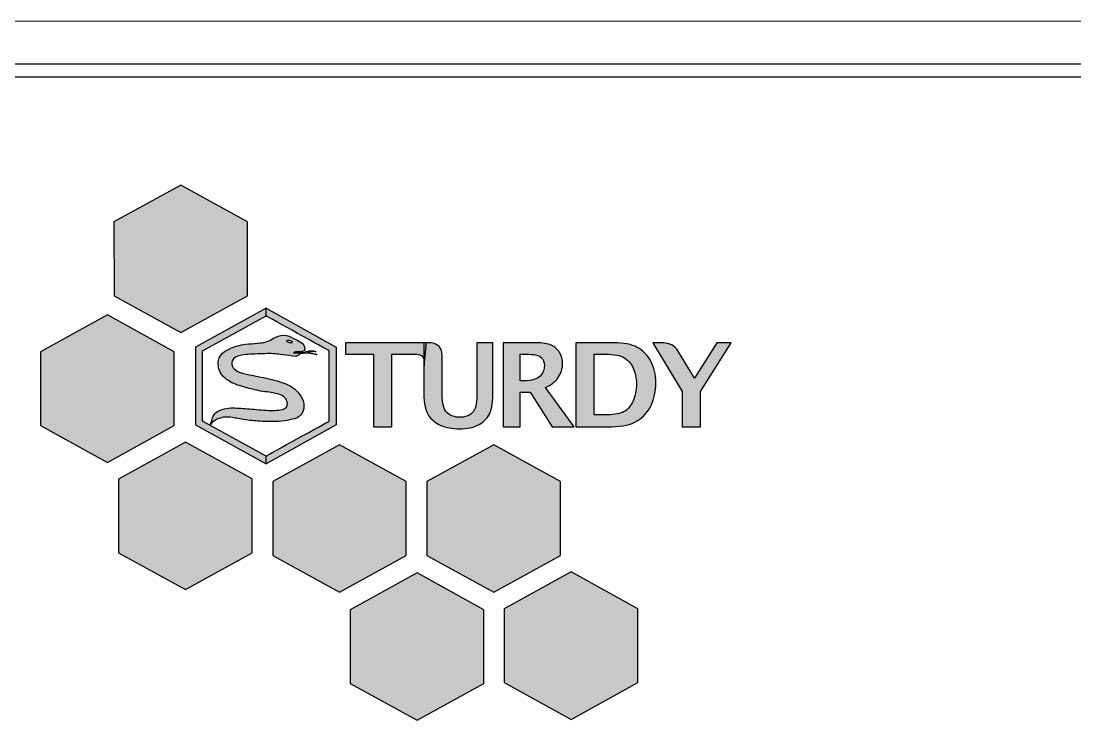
# Model space of a CAD drawing. Header units: millimetres. Extents: x -406921 to 13185, y -22195 to 9270.
# Drawn here: x 9302.8 to 9424.9, y 4297.6 to 4380 of the extents above; entities that cross this region are included whole.
import ezdxf

# ---------------------------------------------------------------- set-up
doc = ezdxf.new("R2010")
doc.units = ezdxf.units.MM
doc.header["$MEASUREMENT"] = 0
doc.layers.get('0').update_dxf_attribs({"lineweight": 25})

msp = doc.modelspace()

# ---------------------------------------------------------------- hatches: boundary and pattern name
h = msp.add_hatch(color=256)
edge = h.paths.add_edge_path()
edge.add_spline(control_points=[(9321.307, 4361.033), (9321.307, 4361.033), (9329.042, 4356.766), (9329.042, 4356.766), (9329.042, 4356.766), (9329.042, 4356.766), (9329.042, 4348.222), (9329.042, 4348.222), (9329.042, 4348.222), (9329.042, 4348.222), (9321.307, 4343.945), (9321.307, 4343.945), (9321.307, 4343.945), (9321.307, 4343.945), (9313.574, 4348.222), (9313.574, 4348.222), (9313.574, 4348.222), (9313.574, 4348.222), (9313.563, 4356.766), (9313.563, 4356.766), (9313.563, 4356.766), (9313.563, 4356.766), (9321.307, 4361.033), (9321.307, 4361.033)], knot_values=[0, 0, 0, 0, 0.1666667, 0.1666667, 0.1666667, 0.1666667, 0.3333333, 0.3333333, 0.3333333, 0.3333333, 0.5, 0.5, 0.5, 0.5, 0.6666667, 0.6666667, 0.6666667, 0.6666667, 0.8333333, 0.8333333, 0.8333333, 0.8333333, 1, 1, 1, 1], degree=3, periodic=1)
edge = h.paths.add_edge_path()
edge.add_spline(control_points=[(9312.802, 4345.994), (9312.802, 4345.994), (9320.542, 4341.727), (9320.542, 4341.727), (9320.542, 4341.727), (9320.542, 4341.727), (9320.542, 4333.184), (9320.542, 4333.184), (9320.542, 4333.184), (9320.542, 4333.184), (9312.802, 4328.907), (9312.802, 4328.907), (9312.802, 4328.907), (9312.802, 4328.907), (9305.063, 4333.184), (9305.063, 4333.184), (9305.063, 4333.184), (9305.063, 4333.184), (9305.063, 4341.727), (9305.063, 4341.727), (9305.063, 4341.727), (9305.063, 4341.727), (9312.802, 4345.994), (9312.802, 4345.994)], knot_values=[0, 0, 0, 0, 0.1666667, 0.1666667, 0.1666667, 0.1666667, 0.3333333, 0.3333333, 0.3333333, 0.3333333, 0.5, 0.5, 0.5, 0.5, 0.6666667, 0.6666667, 0.6666667, 0.6666667, 0.8333333, 0.8333333, 0.8333333, 0.8333333, 1, 1, 1, 1], degree=3, periodic=1)
edge = h.paths.add_edge_path()
edge.add_spline(control_points=[(9321.836, 4331.253), (9321.836, 4331.253), (9329.571, 4326.986), (9329.571, 4326.986), (9329.571, 4326.986), (9329.571, 4326.986), (9329.571, 4318.433), (9329.571, 4318.433), (9329.571, 4318.433), (9329.571, 4318.433), (9321.836, 4314.165), (9321.836, 4314.165), (9321.836, 4314.165), (9321.836, 4314.165), (9314.102, 4318.433), (9314.102, 4318.433), (9314.102, 4318.433), (9314.102, 4318.433), (9314.092, 4326.976), (9314.092, 4326.976), (9314.092, 4326.976), (9314.092, 4326.976), (9321.836, 4331.253), (9321.836, 4331.253)], knot_values=[0, 0, 0, 0, 0.1666667, 0.1666667, 0.1666667, 0.1666667, 0.3333333, 0.3333333, 0.3333333, 0.3333333, 0.5, 0.5, 0.5, 0.5, 0.6666667, 0.6666667, 0.6666667, 0.6666667, 0.8333333, 0.8333333, 0.8333333, 0.8333333, 1, 1, 1, 1], degree=3, periodic=1)
edge = h.paths.add_edge_path()
edge.add_spline(control_points=[(9357.569, 4330.956), (9357.569, 4330.956), (9365.304, 4326.689), (9365.304, 4326.689), (9365.304, 4326.689), (9365.304, 4326.689), (9365.304, 4318.136), (9365.304, 4318.136), (9365.304, 4318.136), (9365.304, 4318.136), (9357.569, 4313.868), (9357.569, 4313.868), (9357.569, 4313.868), (9357.569, 4313.868), (9349.824, 4318.136), (9349.824, 4318.136), (9349.824, 4318.136), (9349.824, 4318.136), (9349.824, 4326.679), (9349.824, 4326.679), (9349.824, 4326.679), (9349.824, 4326.679), (9357.569, 4330.956), (9357.569, 4330.956)], knot_values=[0, 0, 0, 0, 0.1666667, 0.1666667, 0.1666667, 0.1666667, 0.3333333, 0.3333333, 0.3333333, 0.3333333, 0.5, 0.5, 0.5, 0.5, 0.6666667, 0.6666667, 0.6666667, 0.6666667, 0.8333333, 0.8333333, 0.8333333, 0.8333333, 1, 1, 1, 1], degree=3, periodic=1)
edge = h.paths.add_edge_path()
edge.add_spline(control_points=[(9339.682, 4330.956), (9339.682, 4330.956), (9347.427, 4326.689), (9347.427, 4326.689), (9347.427, 4326.689), (9347.427, 4326.689), (9347.427, 4318.136), (9347.427, 4318.136), (9347.427, 4318.136), (9347.427, 4318.136), (9339.682, 4313.868), (9339.682, 4313.868), (9339.682, 4313.868), (9339.682, 4313.868), (9331.948, 4318.136), (9331.948, 4318.136), (9331.948, 4318.136), (9331.948, 4318.136), (9331.948, 4326.679), (9331.948, 4326.679), (9331.948, 4326.679), (9331.948, 4326.679), (9339.682, 4330.956), (9339.682, 4330.956)], knot_values=[0, 0, 0, 0, 0.1666667, 0.1666667, 0.1666667, 0.1666667, 0.3333333, 0.3333333, 0.3333333, 0.3333333, 0.5, 0.5, 0.5, 0.5, 0.6666667, 0.6666667, 0.6666667, 0.6666667, 0.8333333, 0.8333333, 0.8333333, 0.8333333, 1, 1, 1, 1], degree=3, periodic=1)
edge = h.paths.add_edge_path()
edge.add_spline(control_points=[(9348.672, 4316.12), (9348.672, 4316.12), (9356.407, 4311.838), (9356.407, 4311.838), (9356.407, 4311.838), (9356.407, 4311.838), (9356.407, 4303.304), (9356.407, 4303.304), (9356.407, 4303.304), (9356.407, 4303.304), (9348.672, 4299.033), (9348.672, 4299.033), (9348.672, 4299.033), (9348.672, 4299.033), (9340.928, 4303.304), (9340.928, 4303.304), (9340.928, 4303.304), (9340.928, 4303.304), (9340.928, 4311.838), (9340.928, 4311.838), (9340.928, 4311.838), (9340.928, 4311.838), (9348.672, 4316.12), (9348.672, 4316.12)], knot_values=[0, 0, 0, 0, 0.1666667, 0.1666667, 0.1666667, 0.1666667, 0.3333333, 0.3333333, 0.3333333, 0.3333333, 0.5, 0.5, 0.5, 0.5, 0.6666667, 0.6666667, 0.6666667, 0.6666667, 0.8333333, 0.8333333, 0.8333333, 0.8333333, 1, 1, 1, 1], degree=3, periodic=1)
edge = h.paths.add_edge_path()
edge.add_spline(control_points=[(9366.518, 4316.219), (9366.518, 4316.219), (9374.252, 4311.937), (9374.252, 4311.937), (9374.252, 4311.937), (9374.252, 4311.937), (9374.252, 4303.403), (9374.252, 4303.403), (9374.252, 4303.403), (9374.252, 4303.403), (9366.518, 4299.132), (9366.518, 4299.132), (9366.518, 4299.132), (9366.518, 4299.132), (9358.773, 4303.403), (9358.773, 4303.403), (9358.773, 4303.403), (9358.773, 4303.403), (9358.773, 4311.937), (9358.773, 4311.937), (9358.773, 4311.937), (9358.773, 4311.937), (9366.518, 4316.219), (9366.518, 4316.219)], knot_values=[0, 0, 0, 0, 0.1666667, 0.1666667, 0.1666667, 0.1666667, 0.3333333, 0.3333333, 0.3333333, 0.3333333, 0.5, 0.5, 0.5, 0.5, 0.6666667, 0.6666667, 0.6666667, 0.6666667, 0.8333333, 0.8333333, 0.8333333, 0.8333333, 1, 1, 1, 1], degree=3, periodic=1)
h = msp.add_hatch(color=256)
edge = h.paths.add_edge_path()
edge.add_spline(control_points=[(9331.175, 4328.758), (9331.175, 4328.758), (9339.304, 4333.259), (9339.304, 4333.259), (9339.304, 4333.259), (9339.304, 4333.259), (9339.304, 4342.261), (9339.304, 4342.261), (9339.304, 4342.261), (9339.304, 4342.261), (9331.175, 4346.771), (9331.175, 4346.771), (9331.175, 4346.771), (9331.175, 4346.771), (9331.175, 4345.885), (9331.175, 4345.885), (9331.175, 4345.885), (9331.542, 4345.681), (9338.143, 4342.027), (9338.499, 4341.823), (9338.499, 4341.823), (9338.499, 4341.413), (9338.509, 4334.106), (9338.509, 4333.697), (9338.509, 4333.697), (9338.143, 4333.493), (9331.542, 4329.85), (9331.175, 4329.645), (9331.175, 4329.645), (9331.175, 4329.645), (9331.175, 4328.758), (9331.175, 4328.758)], knot_values=[0, 0, 0, 0, 0.125, 0.125, 0.125, 0.125, 0.25, 0.25, 0.25, 0.25, 0.375, 0.375, 0.375, 0.375, 0.5, 0.5, 0.5, 0.5, 0.625, 0.625, 0.625, 0.625, 0.75, 0.75, 0.75, 0.75, 0.875, 0.875, 0.875, 0.875, 1, 1, 1, 1], degree=3, periodic=1)
edge = h.paths.add_edge_path()
edge.add_spline(control_points=[(9323.014, 4342.261), (9323.014, 4342.261), (9331.175, 4346.771), (9331.175, 4346.771), (9331.175, 4346.771), (9331.175, 4346.771), (9331.175, 4345.885), (9331.175, 4345.885), (9331.175, 4345.885), (9331.175, 4345.885), (9323.82, 4341.823), (9323.82, 4341.823), (9323.82, 4341.823), (9323.82, 4341.823), (9323.82, 4333.697), (9323.82, 4333.697), (9323.82, 4333.697), (9323.82, 4333.697), (9331.175, 4329.645), (9331.175, 4329.645), (9331.175, 4329.645), (9331.175, 4329.645), (9331.175, 4328.758), (9331.175, 4328.758), (9331.175, 4328.758), (9331.175, 4328.758), (9323.014, 4333.259), (9323.014, 4333.259), (9323.014, 4333.259), (9323.014, 4333.259), (9323.014, 4342.261), (9323.014, 4342.261)], knot_values=[0, 0, 0, 0, 0.125, 0.125, 0.125, 0.125, 0.25, 0.25, 0.25, 0.25, 0.375, 0.375, 0.375, 0.375, 0.5, 0.5, 0.5, 0.5, 0.625, 0.625, 0.625, 0.625, 0.75, 0.75, 0.75, 0.75, 0.875, 0.875, 0.875, 0.875, 1, 1, 1, 1], degree=3, periodic=1)
h = msp.add_hatch(color=256)
edge = h.paths.add_edge_path()
edge.add_spline(control_points=[(9336.548, 4341.564), (9336.699, 4341.499), (9337.015, 4341.407), (9337.092, 4341.411), (9337.092, 4341.411), (9337.092, 4341.411), (9337.092, 4341.411), (9337.092, 4341.411)], knot_values=[-1, -1, -1, -1, -0.9787234, -0.9787234, -0.9787234, -0.9787234, -0.9787138, -0.9787138, -0.9787138, -0.9787138], degree=3, periodic=0)
edge.add_spline(control_points=[(9337.092, 4341.411), (9337.092, 4341.411), (9336.699, 4341.425), (9336.577, 4341.466), (9336.577, 4341.466), (9336.456, 4341.508), (9336.175, 4341.573), (9335.942, 4341.568), (9335.942, 4341.568), (9335.709, 4341.564), (9335.208, 4341.498), (9335.039, 4341.441), (9335.039, 4341.441), (9335.039, 4341.441), (9334.904, 4341.079), (9334.245, 4341.211), (9334.245, 4341.211), (9333.771, 4341.307), (9333.271, 4341.369), (9332.81, 4341.425), (9332.81, 4341.425), (9332.349, 4341.48), (9331.748, 4341.531), (9331.049, 4341.499), (9331.049, 4341.499), (9330.351, 4341.466), (9329.357, 4341.457), (9328.911, 4341.406), (9328.911, 4341.406), (9328.465, 4341.355), (9327.985, 4341.295), (9327.636, 4341.081), (9327.636, 4341.081), (9327.286, 4340.868), (9327.146, 4340.506), (9327.209, 4340.233), (9327.209, 4340.233), (9327.272, 4339.959), (9327.577, 4339.533), (9328.179, 4339.319), (9328.179, 4339.319), (9328.78, 4339.106), (9329.085, 4339.087), (9329.541, 4338.999), (9329.541, 4338.999), (9329.997, 4338.911), (9331.098, 4338.707), (9331.835, 4338.517), (9331.835, 4338.517), (9332.572, 4338.327), (9333.746, 4337.974), (9334.26, 4337.576), (9334.26, 4337.576), (9334.774, 4337.177), (9335.399, 4336.551), (9335.545, 4335.739), (9335.545, 4335.739), (9335.69, 4334.927), (9335.263, 4334.167), (9334.512, 4333.968), (9334.512, 4333.968), (9333.76, 4333.768), (9332.984, 4333.629), (9331.859, 4333.638), (9331.859, 4333.638), (9330.734, 4333.647), (9330.138, 4333.68), (9329.532, 4333.749), (9329.532, 4333.749), (9328.925, 4333.819), (9328.203, 4333.94), (9327.781, 4334.014), (9327.781, 4334.014), (9327.359, 4334.088), (9326.773, 4334.218), (9326.268, 4334.13), (9326.268, 4334.13), (9325.764, 4334.042), (9325.289, 4333.912), (9324.75, 4333.304), (9324.75, 4333.304), (9324.75, 4333.304), (9324.828, 4333.485), (9324.925, 4333.916), (9324.925, 4333.916), (9325.022, 4334.348), (9325.395, 4334.839), (9326.103, 4335.043), (9326.103, 4335.043), (9326.811, 4335.247), (9327.364, 4335.234), (9328.024, 4335.192), (9328.024, 4335.192), (9328.683, 4335.15), (9329.323, 4335.099), (9330.06, 4335.034), (9330.06, 4335.034), (9330.797, 4334.969), (9331.651, 4334.895), (9332.179, 4334.927), (9332.179, 4334.927), (9332.708, 4334.96), (9333.556, 4334.988), (9333.644, 4335.53), (9333.644, 4335.53), (9333.731, 4336.073), (9333.353, 4336.527), (9332.858, 4336.727), (9332.858, 4336.727), (9332.364, 4336.926), (9331.723, 4337.005), (9331.045, 4337.098), (9331.045, 4337.098), (9330.366, 4337.191), (9329.755, 4337.334), (9329.212, 4337.483), (9329.212, 4337.483), (9328.668, 4337.631), (9328.009, 4337.798), (9327.442, 4338.039), (9327.442, 4338.039), (9326.874, 4338.28), (9326.292, 4338.698), (9325.973, 4339.185), (9325.973, 4339.185), (9325.652, 4339.672), (9325.628, 4340.228), (9325.647, 4340.571), (9325.647, 4340.571), (9325.667, 4340.915), (9325.876, 4341.476), (9326.559, 4341.865), (9326.559, 4341.865), (9327.243, 4342.255), (9327.985, 4342.45), (9328.581, 4342.552), (9328.581, 4342.552), (9329.178, 4342.654), (9330.616, 4342.734), (9330.842, 4342.787), (9330.842, 4342.787), (9330.879, 4342.795), (9331.379, 4342.873), (9331.699, 4343.083), (9331.699, 4343.083), (9332.019, 4343.294), (9333.062, 4343.896), (9333.862, 4343.512), (9333.862, 4343.512), (9334.662, 4343.127), (9334.786, 4343.059), (9335.364, 4342.707), (9335.364, 4342.707), (9335.684, 4342.512), (9335.747, 4341.947), (9335.564, 4341.833), (9335.564, 4341.833), (9335.351, 4341.7), (9335.205, 4341.728), (9335.205, 4341.728), (9335.205, 4341.728), (9335.205, 4341.728), (9334.764, 4341.731), (9334.614, 4341.708), (9334.614, 4341.708), (9334.463, 4341.684), (9334.216, 4341.606), (9334.449, 4341.596), (9334.449, 4341.596), (9334.681, 4341.587), (9335.259, 4341.578), (9335.676, 4341.694), (9335.676, 4341.694), (9336.093, 4341.81), (9336.596, 4341.957), (9336.948, 4341.728), (9336.948, 4341.728), (9336.948, 4341.728), (9336.948, 4341.728), (9336.948, 4341.728)], knot_values=[-0.9787138, -0.9787138, -0.9787138, -0.9787138, -0.9574468, -0.9574468, -0.9574468, -0.9574468, -0.9361702, -0.9361702, -0.9361702, -0.9361702, -0.9148936, -0.9148936, -0.9148936, -0.9148936, -0.893617, -0.893617, -0.893617, -0.893617, -0.8723404, -0.8723404, -0.8723404, -0.8723404, -0.8510638, -0.8510638, -0.8510638, -0.8510638, -0.8297872, -0.8297872, -0.8297872, -0.8297872, -0.8085106, -0.8085106, -0.8085106, -0.8085106, -0.787234, -0.787234, -0.787234, -0.787234, -0.7659574, -0.7659574, -0.7659574, -0.7659574, -0.7446809, -0.7446809, -0.7446809, -0.7446809, -0.7234043, -0.7234043, -0.7234043, -0.7234043, -0.7021277, -0.7021277, -0.7021277, -0.7021277, -0.6808511, -0.6808511, -0.6808511, -0.6808511, -0.6595745, -0.6595745, -0.6595745, -0.6595745, -0.6382979, -0.6382979, -0.6382979, -0.6382979, -0.6170213, -0.6170213, -0.6170213, -0.6170213, -0.5957447, -0.5957447, -0.5957447, -0.5957447, -0.5744681, -0.5744681, -0.5744681, -0.5744681, -0.5531915, -0.5531915, -0.5531915, -0.5531915, -0.5319149, -0.5319149, -0.5319149, -0.5319149, -0.5106383, -0.5106383, -0.5106383, -0.5106383, -0.4893617, -0.4893617, -0.4893617, -0.4893617, -0.4680851, -0.4680851, -0.4680851, -0.4680851, -0.4468085, -0.4468085, -0.4468085, -0.4468085, -0.4255319, -0.4255319, -0.4255319, -0.4255319, -0.4042553, -0.4042553, -0.4042553, -0.4042553, -0.3829787, -0.3829787, -0.3829787, -0.3829787, -0.3617021, -0.3617021, -0.3617021, -0.3617021, -0.3404255, -0.3404255, -0.3404255, -0.3404255, -0.3191489, -0.3191489, -0.3191489, -0.3191489, -0.2978723, -0.2978723, -0.2978723, -0.2978723, -0.2765957, -0.2765957, -0.2765957, -0.2765957, -0.2553191, -0.2553191, -0.2553191, -0.2553191, -0.2340426, -0.2340426, -0.2340426, -0.2340426, -0.212766, -0.212766, -0.212766, -0.212766, -0.1914894, -0.1914894, -0.1914894, -0.1914894, -0.1702128, -0.1702128, -0.1702128, -0.1702128, -0.1489362, -0.1489362, -0.1489362, -0.1489362, -0.1276596, -0.1276596, -0.1276596, -0.1276596, -0.106383, -0.106383, -0.106383, -0.106383, -0.0851064, -0.0851064, -0.0851064, -0.0851064, -0.0638298, -0.0638298, -0.0638298, -0.0638298, -0.0425532, -0.0425532, -0.0425532, -0.0425532, -0.042553, -0.042553, -0.042553, -0.042553], degree=3, periodic=0)
edge.add_spline(control_points=[(9336.948, 4341.728), (9336.948, 4341.728), (9336.621, 4341.856), (9336.054, 4341.68), (9336.054, 4341.68), (9336.054, 4341.68), (9336.398, 4341.629), (9336.548, 4341.564)], knot_values=[-0.042553, -0.042553, -0.042553, -0.042553, -0.0212766, -0.0212766, -0.0212766, -0.0212766, 0, 0, 0, 0], degree=3, periodic=0)
edge = h.paths.add_edge_path(flags=16)
edge.add_spline(control_points=[(9333.872, 4342.802), (9333.775, 4342.826), (9333.547, 4342.901), (9333.568, 4342.977), (9333.568, 4342.977), (9333.588, 4343.054), (9333.829, 4343.035), (9333.93, 4343.007), (9333.93, 4343.007), (9334.017, 4342.982), (9334.249, 4342.92), (9334.241, 4342.828), (9334.241, 4342.828), (9334.234, 4342.737), (9333.968, 4342.778), (9333.872, 4342.802)], knot_values=[0, 0, 0, 0, 0.25, 0.25, 0.25, 0.25, 0.5, 0.5, 0.5, 0.5, 0.75, 0.75, 0.75, 0.75, 1, 1, 1, 1], degree=3, periodic=1)
h = msp.add_hatch(color=256)
edge = h.paths.add_edge_path()
edge.add_spline(control_points=[(9343.644, 4333.046), (9343.644, 4333.046), (9343.644, 4341.427), (9343.644, 4341.427), (9343.644, 4341.427), (9343.644, 4341.427), (9340.397, 4341.427), (9340.397, 4341.427), (9340.397, 4341.427), (9340.397, 4341.427), (9340.397, 4342.769), (9340.397, 4342.769), (9340.397, 4342.769), (9340.397, 4342.769), (9349.783, 4342.769), (9349.783, 4342.769), (9349.783, 4342.769), (9349.783, 4342.769), (9349.493, 4340.096), (9349.493, 4340.096), (9349.493, 4340.096), (9349.493, 4340.096), (9349.551, 4341.016), (9349.23, 4341.245), (9349.23, 4341.245), (9348.909, 4341.474), (9348.6, 4341.427), (9348.6, 4341.427), (9348.6, 4341.427), (9348.6, 4341.427), (9348.32, 4341.427), (9348.32, 4341.427), (9348.32, 4341.427), (9348.32, 4341.427), (9345.755, 4341.427), (9345.755, 4341.427), (9345.755, 4341.427), (9345.755, 4341.427), (9345.755, 4333.046), (9345.755, 4333.046), (9345.755, 4333.046), (9345.755, 4333.046), (9343.644, 4333.046), (9343.644, 4333.046)], knot_values=[0, 0, 0, 0, 0.0909091, 0.0909091, 0.0909091, 0.0909091, 0.1818182, 0.1818182, 0.1818182, 0.1818182, 0.2727273, 0.2727273, 0.2727273, 0.2727273, 0.3636364, 0.3636364, 0.3636364, 0.3636364, 0.4545455, 0.4545455, 0.4545455, 0.4545455, 0.5454545, 0.5454545, 0.5454545, 0.5454545, 0.6363636, 0.6363636, 0.6363636, 0.6363636, 0.7272727, 0.7272727, 0.7272727, 0.7272727, 0.8181818, 0.8181818, 0.8181818, 0.8181818, 0.9090909, 0.9090909, 0.9090909, 0.9090909, 1, 1, 1, 1], degree=3, periodic=1)
h = msp.add_hatch(color=256)
edge = h.paths.add_edge_path()
edge.add_spline(control_points=[(9349.467, 4342.769), (9349.467, 4342.769), (9350.178, 4342.769), (9350.178, 4342.769), (9350.178, 4342.769), (9350.178, 4342.769), (9350.765, 4342.806), (9351.22, 4342.325), (9351.22, 4342.325), (9351.635, 4341.885), (9351.579, 4341.345), (9351.579, 4341.345), (9351.579, 4341.345), (9351.579, 4341.345), (9351.579, 4336.803), (9351.579, 4336.803), (9351.579, 4336.803), (9351.579, 4335.724), (9351.77, 4335.009), (9352.152, 4334.658), (9352.152, 4334.658), (9352.535, 4334.307), (9353.032, 4334.132), (9353.64, 4334.132), (9353.64, 4334.132), (9354.241, 4334.132), (9354.718, 4334.305), (9355.073, 4334.652), (9355.073, 4334.652), (9355.429, 4334.999), (9355.606, 4335.667), (9355.606, 4336.659), (9355.606, 4336.659), (9355.606, 4336.659), (9355.606, 4342.769), (9355.606, 4342.769), (9355.606, 4342.769), (9355.606, 4342.769), (9357.45, 4342.769), (9357.45, 4342.769), (9357.45, 4342.769), (9357.45, 4342.769), (9357.45, 4336.797), (9357.45, 4336.797), (9357.45, 4336.797), (9357.45, 4335.67), (9357.301, 4334.863), (9357.006, 4334.375), (9357.006, 4334.375), (9356.711, 4333.887), (9356.283, 4333.502), (9355.725, 4333.222), (9355.725, 4333.222), (9355.167, 4332.942), (9354.458, 4332.802), (9353.603, 4332.802), (9353.603, 4332.802), (9352.759, 4332.802), (9352.036, 4332.932), (9351.431, 4333.192), (9351.431, 4333.192), (9350.828, 4333.453), (9350.348, 4333.84), (9349.995, 4334.355), (9349.995, 4334.355), (9349.644, 4334.87), (9349.467, 4335.69), (9349.467, 4336.816), (9349.467, 4336.816), (9349.467, 4336.816), (9349.467, 4342.769), (9349.467, 4342.769)], knot_values=[0, 0, 0, 0, 0.0555556, 0.0555556, 0.0555556, 0.0555556, 0.1111111, 0.1111111, 0.1111111, 0.1111111, 0.1666667, 0.1666667, 0.1666667, 0.1666667, 0.2222222, 0.2222222, 0.2222222, 0.2222222, 0.2777778, 0.2777778, 0.2777778, 0.2777778, 0.3333333, 0.3333333, 0.3333333, 0.3333333, 0.3888889, 0.3888889, 0.3888889, 0.3888889, 0.4444444, 0.4444444, 0.4444444, 0.4444444, 0.5, 0.5, 0.5, 0.5, 0.5555556, 0.5555556, 0.5555556, 0.5555556, 0.6111111, 0.6111111, 0.6111111, 0.6111111, 0.6666667, 0.6666667, 0.6666667, 0.6666667, 0.7222222, 0.7222222, 0.7222222, 0.7222222, 0.7777778, 0.7777778, 0.7777778, 0.7777778, 0.8333333, 0.8333333, 0.8333333, 0.8333333, 0.8888889, 0.8888889, 0.8888889, 0.8888889, 0.9444444, 0.9444444, 0.9444444, 0.9444444, 1, 1, 1, 1], degree=3, periodic=1)
h = msp.add_hatch(color=256)
edge = h.paths.add_edge_path(flags=16)
edge.add_spline(control_points=[(9360.629, 4338.357), (9360.629, 4338.357), (9361.113, 4338.357), (9361.113, 4338.357), (9361.113, 4338.357), (9361.981, 4338.357), (9362.584, 4338.538), (9362.92, 4338.903), (9362.92, 4338.903), (9363.255, 4339.267), (9363.425, 4339.678), (9363.425, 4340.137), (9363.425, 4340.137), (9363.425, 4340.536), (9363.289, 4340.853), (9363.018, 4341.087), (9363.018, 4341.087), (9362.747, 4341.321), (9362.196, 4341.439), (9361.366, 4341.439), (9361.366, 4341.439), (9361.366, 4341.439), (9360.629, 4341.439), (9360.629, 4341.439), (9360.629, 4341.439), (9360.629, 4341.439), (9360.629, 4338.357), (9360.629, 4338.357)], knot_values=[0, 0, 0, 0, 0.1428571, 0.1428571, 0.1428571, 0.1428571, 0.2857143, 0.2857143, 0.2857143, 0.2857143, 0.4285714, 0.4285714, 0.4285714, 0.4285714, 0.5714286, 0.5714286, 0.5714286, 0.5714286, 0.7142857, 0.7142857, 0.7142857, 0.7142857, 0.8571429, 0.8571429, 0.8571429, 0.8571429, 1, 1, 1, 1], degree=3, periodic=1)
edge = h.paths.add_edge_path()
edge.add_spline(control_points=[(9358.641, 4333.046), (9358.641, 4333.046), (9358.641, 4342.769), (9358.641, 4342.769), (9358.641, 4342.769), (9358.641, 4342.769), (9362.441, 4342.769), (9362.441, 4342.769), (9362.441, 4342.769), (9363.22, 4342.769), (9363.812, 4342.676), (9364.219, 4342.491), (9364.219, 4342.491), (9364.625, 4342.304), (9364.947, 4342.022), (9365.183, 4341.644), (9365.183, 4341.644), (9365.418, 4341.265), (9365.536, 4340.837), (9365.536, 4340.36), (9365.536, 4340.36), (9365.536, 4339.792), (9365.363, 4339.254), (9365.021, 4338.748), (9365.021, 4338.748), (9364.677, 4338.243), (9364.193, 4337.857), (9363.567, 4337.591), (9363.567, 4337.591), (9363.567, 4337.591), (9366.884, 4333.046), (9366.884, 4333.046), (9366.884, 4333.046), (9366.884, 4333.046), (9364.312, 4333.046), (9364.312, 4333.046), (9364.312, 4333.046), (9364.312, 4333.046), (9361.778, 4337.027), (9361.778, 4337.027), (9361.778, 4337.027), (9361.778, 4337.027), (9360.629, 4337.027), (9360.629, 4337.027), (9360.629, 4337.027), (9360.629, 4337.027), (9360.629, 4333.046), (9360.629, 4333.046), (9360.629, 4333.046), (9360.629, 4333.046), (9358.641, 4333.046), (9358.641, 4333.046)], knot_values=[0, 0, 0, 0, 0.0769231, 0.0769231, 0.0769231, 0.0769231, 0.1538462, 0.1538462, 0.1538462, 0.1538462, 0.2307692, 0.2307692, 0.2307692, 0.2307692, 0.3076923, 0.3076923, 0.3076923, 0.3076923, 0.3846154, 0.3846154, 0.3846154, 0.3846154, 0.4615385, 0.4615385, 0.4615385, 0.4615385, 0.5384615, 0.5384615, 0.5384615, 0.5384615, 0.6153846, 0.6153846, 0.6153846, 0.6153846, 0.6923077, 0.6923077, 0.6923077, 0.6923077, 0.7692308, 0.7692308, 0.7692308, 0.7692308, 0.8461538, 0.8461538, 0.8461538, 0.8461538, 0.9230769, 0.9230769, 0.9230769, 0.9230769, 1, 1, 1, 1], degree=3, periodic=1)
h = msp.add_hatch(color=256)
edge = h.paths.add_edge_path(flags=16)
edge.add_spline(control_points=[(9369.187, 4334.423), (9369.187, 4334.423), (9370.768, 4334.423), (9370.768, 4334.423), (9370.768, 4334.423), (9371.592, 4334.423), (9372.224, 4334.546), (9372.661, 4334.792), (9372.661, 4334.792), (9373.099, 4335.037), (9373.445, 4335.452), (9373.699, 4336.038), (9373.699, 4336.038), (9373.952, 4336.623), (9374.081, 4337.274), (9374.081, 4337.994), (9374.081, 4337.994), (9374.081, 4338.682), (9373.957, 4339.291), (9373.709, 4339.821), (9373.709, 4339.821), (9373.462, 4340.352), (9373.119, 4340.754), (9372.682, 4341.028), (9372.682, 4341.028), (9372.245, 4341.302), (9371.506, 4341.439), (9370.465, 4341.439), (9370.465, 4341.439), (9370.465, 4341.439), (9369.187, 4341.439), (9369.187, 4341.439), (9369.187, 4341.439), (9369.187, 4341.439), (9369.187, 4334.423), (9369.187, 4334.423)], knot_values=[0, 0, 0, 0, 0.1111111, 0.1111111, 0.1111111, 0.1111111, 0.2222222, 0.2222222, 0.2222222, 0.2222222, 0.3333333, 0.3333333, 0.3333333, 0.3333333, 0.4444444, 0.4444444, 0.4444444, 0.4444444, 0.5555556, 0.5555556, 0.5555556, 0.5555556, 0.6666667, 0.6666667, 0.6666667, 0.6666667, 0.7777778, 0.7777778, 0.7777778, 0.7777778, 0.8888889, 0.8888889, 0.8888889, 0.8888889, 1, 1, 1, 1], degree=3, periodic=1)
edge = h.paths.add_edge_path()
edge.add_spline(control_points=[(9367.076, 4333.046), (9367.076, 4333.046), (9367.076, 4342.769), (9367.076, 4342.769), (9367.076, 4342.769), (9367.076, 4342.769), (9371.451, 4342.769), (9371.451, 4342.769), (9371.451, 4342.769), (9372.622, 4342.769), (9373.535, 4342.59), (9374.186, 4342.231), (9374.186, 4342.231), (9374.84, 4341.872), (9375.36, 4341.342), (9375.746, 4340.644), (9375.746, 4340.644), (9376.133, 4339.946), (9376.327, 4339.101), (9376.327, 4338.112), (9376.327, 4338.112), (9376.327, 4337.144), (9376.142, 4336.278), (9375.774, 4335.517), (9375.774, 4335.517), (9375.406, 4334.754), (9374.869, 4334.152), (9374.163, 4333.71), (9374.163, 4333.71), (9373.458, 4333.267), (9372.492, 4333.046), (9371.265, 4333.046), (9371.265, 4333.046), (9371.265, 4333.046), (9367.076, 4333.046), (9367.076, 4333.046)], knot_values=[0, 0, 0, 0, 0.1111111, 0.1111111, 0.1111111, 0.1111111, 0.2222222, 0.2222222, 0.2222222, 0.2222222, 0.3333333, 0.3333333, 0.3333333, 0.3333333, 0.4444444, 0.4444444, 0.4444444, 0.4444444, 0.5555556, 0.5555556, 0.5555556, 0.5555556, 0.6666667, 0.6666667, 0.6666667, 0.6666667, 0.7777778, 0.7777778, 0.7777778, 0.7777778, 0.8888889, 0.8888889, 0.8888889, 0.8888889, 1, 1, 1, 1], degree=3, periodic=1)
h = msp.add_hatch(color=256)
edge = h.paths.add_edge_path()
edge.add_spline(control_points=[(9379.399, 4333.046), (9379.399, 4333.046), (9379.399, 4337.12), (9379.399, 4337.12), (9379.399, 4337.12), (9379.399, 4337.12), (9375.982, 4342.769), (9375.982, 4342.769), (9375.982, 4342.769), (9375.982, 4342.769), (9376.794, 4342.769), (9376.794, 4342.769), (9376.794, 4342.769), (9376.794, 4342.769), (9377.585, 4342.802), (9378.172, 4342.511), (9378.172, 4342.511), (9378.758, 4342.219), (9378.947, 4341.726), (9378.947, 4341.726), (9378.947, 4341.726), (9378.947, 4341.726), (9380.799, 4338.666), (9380.799, 4338.666), (9380.799, 4338.666), (9380.799, 4338.666), (9383.384, 4342.769), (9383.384, 4342.769), (9383.384, 4342.769), (9383.384, 4342.769), (9385.062, 4342.769), (9385.062, 4342.769), (9385.062, 4342.769), (9385.062, 4342.769), (9381.511, 4337.132), (9381.511, 4337.132), (9381.511, 4337.132), (9381.511, 4337.132), (9381.511, 4333.046), (9381.511, 4333.046), (9381.511, 4333.046), (9381.511, 4333.046), (9379.399, 4333.046), (9379.399, 4333.046)], knot_values=[0, 0, 0, 0, 0.0909091, 0.0909091, 0.0909091, 0.0909091, 0.1818182, 0.1818182, 0.1818182, 0.1818182, 0.2727273, 0.2727273, 0.2727273, 0.2727273, 0.3636364, 0.3636364, 0.3636364, 0.3636364, 0.4545455, 0.4545455, 0.4545455, 0.4545455, 0.5454545, 0.5454545, 0.5454545, 0.5454545, 0.6363636, 0.6363636, 0.6363636, 0.6363636, 0.7272727, 0.7272727, 0.7272727, 0.7272727, 0.8181818, 0.8181818, 0.8181818, 0.8181818, 0.9090909, 0.9090909, 0.9090909, 0.9090909, 1, 1, 1, 1], degree=3, periodic=1)

# ---------------------------------------------------------------- linework, layer by layer
at = {"lineweight": 5}
msp.add_lwpolyline([(9241.063, 4160.033), (9991.063, 4160.033), (9991.063, 4380.033), (9241.063, 4380.033), (9241.063, 4160.033)], close=True, dxfattribs=at)
for points in [[(9246.063, 4165.033), (9986.063, 4165.033), (9986.063, 4375.033), (9246.063, 4375.033)], [(9247.563, 4166.533), (9984.563, 4166.533), (9984.563, 4373.533), (9247.563, 4373.533)]]:
    msp.add_lwpolyline(points, close=True)
for points, knots in [([(9321.307, 4361.033), (9321.307, 4361.033), (9329.042, 4356.766), (9329.042, 4356.766), (9329.042, 4356.766), (9329.042, 4356.766), (9329.042, 4348.222), (9329.042, 4348.222), (9329.042, 4348.222), (9329.042, 4348.222), (9321.307, 4343.945), (9321.307, 4343.945), (9321.307, 4343.945), (9321.307, 4343.945), (9313.574, 4348.222), (9313.574, 4348.222), (9313.574, 4348.222), (9313.574, 4348.222), (9313.563, 4356.766), (9313.563, 4356.766), (9313.563, 4356.766), (9313.563, 4356.766), (9321.307, 4361.033), (9321.307, 4361.033)], [0, 0, 0, 0, 0.1666667, 0.1666667, 0.1666667, 0.1666667, 0.3333333, 0.3333333, 0.3333333, 0.3333333, 0.5, 0.5, 0.5, 0.5, 0.6666667, 0.6666667, 0.6666667, 0.6666667, 0.8333333, 0.8333333, 0.8333333, 0.8333333, 1, 1, 1, 1]), ([(9323.014, 4342.261), (9323.014, 4342.261), (9331.175, 4346.771), (9331.175, 4346.771), (9331.175, 4346.771), (9331.175, 4346.771), (9331.175, 4345.885), (9331.175, 4345.885), (9331.175, 4345.885), (9331.175, 4345.885), (9323.82, 4341.823), (9323.82, 4341.823), (9323.82, 4341.823), (9323.82, 4341.823), (9323.82, 4333.697), (9323.82, 4333.697), (9323.82, 4333.697), (9323.82, 4333.697), (9331.175, 4329.645), (9331.175, 4329.645), (9331.175, 4329.645), (9331.175, 4329.645), (9331.175, 4328.758), (9331.175, 4328.758), (9331.175, 4328.758), (9331.175, 4328.758), (9323.014, 4333.259), (9323.014, 4333.259), (9323.014, 4333.259), (9323.014, 4333.259), (9323.014, 4342.261), (9323.014, 4342.261)], [0, 0, 0, 0, 0.125, 0.125, 0.125, 0.125, 0.25, 0.25, 0.25, 0.25, 0.375, 0.375, 0.375, 0.375, 0.5, 0.5, 0.5, 0.5, 0.625, 0.625, 0.625, 0.625, 0.75, 0.75, 0.75, 0.75, 0.875, 0.875, 0.875, 0.875, 1, 1, 1, 1]), ([(9331.175, 4328.758), (9331.175, 4328.758), (9339.304, 4333.259), (9339.304, 4333.259), (9339.304, 4333.259), (9339.304, 4333.259), (9339.304, 4342.261), (9339.304, 4342.261), (9339.304, 4342.261), (9339.304, 4342.261), (9331.175, 4346.771), (9331.175, 4346.771), (9331.175, 4346.771), (9331.175, 4346.771), (9331.175, 4345.885), (9331.175, 4345.885), (9331.175, 4345.885), (9331.542, 4345.681), (9338.143, 4342.027), (9338.499, 4341.823), (9338.499, 4341.823), (9338.499, 4341.413), (9338.509, 4334.106), (9338.509, 4333.697), (9338.509, 4333.697), (9338.143, 4333.493), (9331.542, 4329.85), (9331.175, 4329.645), (9331.175, 4329.645), (9331.175, 4329.645), (9331.175, 4328.758), (9331.175, 4328.758)], [0, 0, 0, 0, 0.125, 0.125, 0.125, 0.125, 0.25, 0.25, 0.25, 0.25, 0.375, 0.375, 0.375, 0.375, 0.5, 0.5, 0.5, 0.5, 0.625, 0.625, 0.625, 0.625, 0.75, 0.75, 0.75, 0.75, 0.875, 0.875, 0.875, 0.875, 1, 1, 1, 1]), ([(9312.802, 4345.994), (9312.802, 4345.994), (9320.542, 4341.727), (9320.542, 4341.727), (9320.542, 4341.727), (9320.542, 4341.727), (9320.542, 4333.184), (9320.542, 4333.184), (9320.542, 4333.184), (9320.542, 4333.184), (9312.802, 4328.907), (9312.802, 4328.907), (9312.802, 4328.907), (9312.802, 4328.907), (9305.063, 4333.184), (9305.063, 4333.184), (9305.063, 4333.184), (9305.063, 4333.184), (9305.063, 4341.727), (9305.063, 4341.727), (9305.063, 4341.727), (9305.063, 4341.727), (9312.802, 4345.994), (9312.802, 4345.994)], [0, 0, 0, 0, 0.1666667, 0.1666667, 0.1666667, 0.1666667, 0.3333333, 0.3333333, 0.3333333, 0.3333333, 0.5, 0.5, 0.5, 0.5, 0.6666667, 0.6666667, 0.6666667, 0.6666667, 0.8333333, 0.8333333, 0.8333333, 0.8333333, 1, 1, 1, 1]), ([(9336.548, 4341.564), (9336.398, 4341.629), (9336.054, 4341.68), (9336.054, 4341.68), (9336.054, 4341.68), (9336.621, 4341.856), (9336.948, 4341.728), (9336.948, 4341.728), (9336.948, 4341.728), (9336.596, 4341.957), (9336.093, 4341.81), (9335.676, 4341.694), (9335.676, 4341.694), (9335.259, 4341.578), (9334.681, 4341.587), (9334.449, 4341.596), (9334.449, 4341.596), (9334.216, 4341.606), (9334.463, 4341.684), (9334.614, 4341.708), (9334.614, 4341.708), (9334.764, 4341.731), (9335.205, 4341.728), (9335.205, 4341.728), (9335.205, 4341.728), (9335.205, 4341.728), (9335.351, 4341.7), (9335.564, 4341.833), (9335.564, 4341.833), (9335.747, 4341.947), (9335.684, 4342.512), (9335.364, 4342.707), (9335.364, 4342.707), (9334.786, 4343.059), (9334.662, 4343.127), (9333.862, 4343.512), (9333.862, 4343.512), (9333.062, 4343.896), (9332.019, 4343.294), (9331.699, 4343.083), (9331.699, 4343.083), (9331.379, 4342.873), (9330.879, 4342.795), (9330.842, 4342.787), (9330.842, 4342.787), (9330.616, 4342.734), (9329.178, 4342.654), (9328.581, 4342.552), (9328.581, 4342.552), (9327.985, 4342.45), (9327.243, 4342.255), (9326.559, 4341.865), (9326.559, 4341.865), (9325.876, 4341.476), (9325.667, 4340.915), (9325.647, 4340.571), (9325.647, 4340.571), (9325.628, 4340.228), (9325.652, 4339.672), (9325.973, 4339.185), (9325.973, 4339.185), (9326.292, 4338.698), (9326.874, 4338.28), (9327.442, 4338.039), (9327.442, 4338.039), (9328.009, 4337.798), (9328.668, 4337.631), (9329.212, 4337.483), (9329.212, 4337.483), (9329.755, 4337.334), (9330.366, 4337.191), (9331.045, 4337.098), (9331.045, 4337.098), (9331.723, 4337.005), (9332.364, 4336.926), (9332.858, 4336.727), (9332.858, 4336.727), (9333.353, 4336.527), (9333.731, 4336.073), (9333.644, 4335.53), (9333.644, 4335.53), (9333.556, 4334.988), (9332.708, 4334.96), (9332.179, 4334.927), (9332.179, 4334.927), (9331.651, 4334.895), (9330.797, 4334.969), (9330.06, 4335.034), (9330.06, 4335.034), (9329.323, 4335.099), (9328.683, 4335.15), (9328.024, 4335.192), (9328.024, 4335.192), (9327.364, 4335.234), (9326.811, 4335.247), (9326.103, 4335.043), (9326.103, 4335.043), (9325.395, 4334.839), (9325.022, 4334.348), (9324.925, 4333.916), (9324.925, 4333.916), (9324.828, 4333.485), (9324.75, 4333.304), (9324.75, 4333.304), (9324.75, 4333.304), (9325.289, 4333.912), (9325.764, 4334.042), (9326.268, 4334.13), (9326.268, 4334.13), (9326.773, 4334.218), (9327.359, 4334.088), (9327.781, 4334.014), (9327.781, 4334.014), (9328.203, 4333.94), (9328.925, 4333.819), (9329.532, 4333.749), (9329.532, 4333.749), (9330.138, 4333.68), (9330.734, 4333.647), (9331.859, 4333.638), (9331.859, 4333.638), (9332.984, 4333.629), (9333.76, 4333.768), (9334.512, 4333.968), (9334.512, 4333.968), (9335.263, 4334.167), (9335.69, 4334.927), (9335.545, 4335.739), (9335.545, 4335.739), (9335.399, 4336.551), (9334.774, 4337.177), (9334.26, 4337.576), (9334.26, 4337.576), (9333.746, 4337.974), (9332.572, 4338.327), (9331.835, 4338.517), (9331.835, 4338.517), (9331.098, 4338.707), (9329.997, 4338.911), (9329.541, 4338.999), (9329.541, 4338.999), (9329.085, 4339.087), (9328.78, 4339.106), (9328.179, 4339.319), (9328.179, 4339.319), (9327.577, 4339.533), (9327.272, 4339.959), (9327.209, 4340.233), (9327.209, 4340.233), (9327.146, 4340.506), (9327.286, 4340.868), (9327.636, 4341.081), (9327.636, 4341.081), (9327.985, 4341.295), (9328.465, 4341.355), (9328.911, 4341.406), (9328.911, 4341.406), (9329.357, 4341.457), (9330.351, 4341.466), (9331.049, 4341.499), (9331.049, 4341.499), (9331.748, 4341.531), (9332.349, 4341.48), (9332.81, 4341.425), (9332.81, 4341.425), (9333.271, 4341.369), (9333.771, 4341.307), (9334.245, 4341.211), (9334.245, 4341.211), (9334.904, 4341.079), (9335.039, 4341.441), (9335.039, 4341.441), (9335.039, 4341.441), (9335.208, 4341.498), (9335.709, 4341.564), (9335.942, 4341.568), (9335.942, 4341.568), (9336.175, 4341.573), (9336.456, 4341.508), (9336.577, 4341.466), (9336.577, 4341.466), (9336.699, 4341.425), (9337.092, 4341.411), (9337.092, 4341.411), (9337.092, 4341.411), (9337.015, 4341.407), (9336.699, 4341.499), (9336.548, 4341.564)], [0, 0, 0, 0, 0.0212766, 0.0212766, 0.0212766, 0.0212766, 0.0425532, 0.0425532, 0.0425532, 0.0425532, 0.0638298, 0.0638298, 0.0638298, 0.0638298, 0.0851064, 0.0851064, 0.0851064, 0.0851064, 0.106383, 0.106383, 0.106383, 0.106383, 0.1276596, 0.1276596, 0.1276596, 0.1276596, 0.1489362, 0.1489362, 0.1489362, 0.1489362, 0.1702128, 0.1702128, 0.1702128, 0.1702128, 0.1914894, 0.1914894, 0.1914894, 0.1914894, 0.212766, 0.212766, 0.212766, 0.212766, 0.2340426, 0.2340426, 0.2340426, 0.2340426, 0.2553191, 0.2553191, 0.2553191, 0.2553191, 0.2765957, 0.2765957, 0.2765957, 0.2765957, 0.2978723, 0.2978723, 0.2978723, 0.2978723, 0.3191489, 0.3191489, 0.3191489, 0.3191489, 0.3404255, 0.3404255, 0.3404255, 0.3404255, 0.3617021, 0.3617021, 0.3617021, 0.3617021, 0.3829787, 0.3829787, 0.3829787, 0.3829787, 0.4042553, 0.4042553, 0.4042553, 0.4042553, 0.4255319, 0.4255319, 0.4255319, 0.4255319, 0.4468085, 0.4468085, 0.4468085, 0.4468085, 0.4680851, 0.4680851, 0.4680851, 0.4680851, 0.4893617, 0.4893617, 0.4893617, 0.4893617, 0.5106383, 0.5106383, 0.5106383, 0.5106383, 0.5319149, 0.5319149, 0.5319149, 0.5319149, 0.5531915, 0.5531915, 0.5531915, 0.5531915, 0.5744681, 0.5744681, 0.5744681, 0.5744681, 0.5957447, 0.5957447, 0.5957447, 0.5957447, 0.6170213, 0.6170213, 0.6170213, 0.6170213, 0.6382979, 0.6382979, 0.6382979, 0.6382979, 0.6595745, 0.6595745, 0.6595745, 0.6595745, 0.6808511, 0.6808511, 0.6808511, 0.6808511, 0.7021277, 0.7021277, 0.7021277, 0.7021277, 0.7234043, 0.7234043, 0.7234043, 0.7234043, 0.7446809, 0.7446809, 0.7446809, 0.7446809, 0.7659574, 0.7659574, 0.7659574, 0.7659574, 0.787234, 0.787234, 0.787234, 0.787234, 0.8085106, 0.8085106, 0.8085106, 0.8085106, 0.8297872, 0.8297872, 0.8297872, 0.8297872, 0.8510638, 0.8510638, 0.8510638, 0.8510638, 0.8723404, 0.8723404, 0.8723404, 0.8723404, 0.893617, 0.893617, 0.893617, 0.893617, 0.9148936, 0.9148936, 0.9148936, 0.9148936, 0.9361702, 0.9361702, 0.9361702, 0.9361702, 0.9574468, 0.9574468, 0.9574468, 0.9574468, 0.9787234, 0.9787234, 0.9787234, 0.9787234, 1, 1, 1, 1]), ([(9333.872, 4342.802), (9333.775, 4342.826), (9333.547, 4342.901), (9333.568, 4342.977), (9333.568, 4342.977), (9333.588, 4343.054), (9333.829, 4343.035), (9333.93, 4343.007), (9333.93, 4343.007), (9334.017, 4342.982), (9334.249, 4342.92), (9334.241, 4342.828), (9334.241, 4342.828), (9334.234, 4342.737), (9333.968, 4342.778), (9333.872, 4342.802)], [0, 0, 0, 0, 0.25, 0.25, 0.25, 0.25, 0.5, 0.5, 0.5, 0.5, 0.75, 0.75, 0.75, 0.75, 1, 1, 1, 1]), ([(9343.644, 4333.046), (9343.644, 4333.046), (9343.644, 4341.427), (9343.644, 4341.427), (9343.644, 4341.427), (9343.644, 4341.427), (9340.397, 4341.427), (9340.397, 4341.427), (9340.397, 4341.427), (9340.397, 4341.427), (9340.397, 4342.769), (9340.397, 4342.769), (9340.397, 4342.769), (9340.397, 4342.769), (9349.783, 4342.769), (9349.783, 4342.769), (9349.783, 4342.769), (9349.783, 4342.769), (9349.493, 4340.096), (9349.493, 4340.096), (9349.493, 4340.096), (9349.493, 4340.096), (9349.551, 4341.016), (9349.23, 4341.245), (9349.23, 4341.245), (9348.909, 4341.474), (9348.6, 4341.427), (9348.6, 4341.427), (9348.6, 4341.427), (9348.6, 4341.427), (9348.32, 4341.427), (9348.32, 4341.427), (9348.32, 4341.427), (9348.32, 4341.427), (9345.755, 4341.427), (9345.755, 4341.427), (9345.755, 4341.427), (9345.755, 4341.427), (9345.755, 4333.046), (9345.755, 4333.046), (9345.755, 4333.046), (9345.755, 4333.046), (9343.644, 4333.046), (9343.644, 4333.046)], [0, 0, 0, 0, 0.0909091, 0.0909091, 0.0909091, 0.0909091, 0.1818182, 0.1818182, 0.1818182, 0.1818182, 0.2727273, 0.2727273, 0.2727273, 0.2727273, 0.3636364, 0.3636364, 0.3636364, 0.3636364, 0.4545455, 0.4545455, 0.4545455, 0.4545455, 0.5454545, 0.5454545, 0.5454545, 0.5454545, 0.6363636, 0.6363636, 0.6363636, 0.6363636, 0.7272727, 0.7272727, 0.7272727, 0.7272727, 0.8181818, 0.8181818, 0.8181818, 0.8181818, 0.9090909, 0.9090909, 0.9090909, 0.9090909, 1, 1, 1, 1]), ([(9349.467, 4342.769), (9349.467, 4342.769), (9350.178, 4342.769), (9350.178, 4342.769), (9350.178, 4342.769), (9350.178, 4342.769), (9350.765, 4342.806), (9351.22, 4342.325), (9351.22, 4342.325), (9351.635, 4341.885), (9351.579, 4341.345), (9351.579, 4341.345), (9351.579, 4341.345), (9351.579, 4341.345), (9351.579, 4336.803), (9351.579, 4336.803), (9351.579, 4336.803), (9351.579, 4335.724), (9351.77, 4335.009), (9352.152, 4334.658), (9352.152, 4334.658), (9352.535, 4334.307), (9353.032, 4334.132), (9353.64, 4334.132), (9353.64, 4334.132), (9354.241, 4334.132), (9354.718, 4334.305), (9355.073, 4334.652), (9355.073, 4334.652), (9355.429, 4334.999), (9355.606, 4335.667), (9355.606, 4336.659), (9355.606, 4336.659), (9355.606, 4336.659), (9355.606, 4342.769), (9355.606, 4342.769), (9355.606, 4342.769), (9355.606, 4342.769), (9357.45, 4342.769), (9357.45, 4342.769), (9357.45, 4342.769), (9357.45, 4342.769), (9357.45, 4336.797), (9357.45, 4336.797), (9357.45, 4336.797), (9357.45, 4335.67), (9357.301, 4334.863), (9357.006, 4334.375), (9357.006, 4334.375), (9356.711, 4333.887), (9356.283, 4333.502), (9355.725, 4333.222), (9355.725, 4333.222), (9355.167, 4332.942), (9354.458, 4332.802), (9353.603, 4332.802), (9353.603, 4332.802), (9352.759, 4332.802), (9352.036, 4332.932), (9351.431, 4333.192), (9351.431, 4333.192), (9350.828, 4333.453), (9350.348, 4333.84), (9349.995, 4334.355), (9349.995, 4334.355), (9349.644, 4334.87), (9349.467, 4335.69), (9349.467, 4336.816), (9349.467, 4336.816), (9349.467, 4336.816), (9349.467, 4342.769), (9349.467, 4342.769)], [0, 0, 0, 0, 0.0555556, 0.0555556, 0.0555556, 0.0555556, 0.1111111, 0.1111111, 0.1111111, 0.1111111, 0.1666667, 0.1666667, 0.1666667, 0.1666667, 0.2222222, 0.2222222, 0.2222222, 0.2222222, 0.2777778, 0.2777778, 0.2777778, 0.2777778, 0.3333333, 0.3333333, 0.3333333, 0.3333333, 0.3888889, 0.3888889, 0.3888889, 0.3888889, 0.4444444, 0.4444444, 0.4444444, 0.4444444, 0.5, 0.5, 0.5, 0.5, 0.5555556, 0.5555556, 0.5555556, 0.5555556, 0.6111111, 0.6111111, 0.6111111, 0.6111111, 0.6666667, 0.6666667, 0.6666667, 0.6666667, 0.7222222, 0.7222222, 0.7222222, 0.7222222, 0.7777778, 0.7777778, 0.7777778, 0.7777778, 0.8333333, 0.8333333, 0.8333333, 0.8333333, 0.8888889, 0.8888889, 0.8888889, 0.8888889, 0.9444444, 0.9444444, 0.9444444, 0.9444444, 1, 1, 1, 1]), ([(9358.641, 4333.046), (9358.641, 4333.046), (9358.641, 4342.769), (9358.641, 4342.769), (9358.641, 4342.769), (9358.641, 4342.769), (9362.441, 4342.769), (9362.441, 4342.769), (9362.441, 4342.769), (9363.22, 4342.769), (9363.812, 4342.676), (9364.219, 4342.491), (9364.219, 4342.491), (9364.625, 4342.304), (9364.947, 4342.022), (9365.183, 4341.644), (9365.183, 4341.644), (9365.418, 4341.265), (9365.536, 4340.837), (9365.536, 4340.36), (9365.536, 4340.36), (9365.536, 4339.792), (9365.363, 4339.254), (9365.021, 4338.748), (9365.021, 4338.748), (9364.677, 4338.243), (9364.193, 4337.857), (9363.567, 4337.591), (9363.567, 4337.591), (9363.567, 4337.591), (9366.884, 4333.046), (9366.884, 4333.046), (9366.884, 4333.046), (9366.884, 4333.046), (9364.312, 4333.046), (9364.312, 4333.046), (9364.312, 4333.046), (9364.312, 4333.046), (9361.778, 4337.027), (9361.778, 4337.027), (9361.778, 4337.027), (9361.778, 4337.027), (9360.629, 4337.027), (9360.629, 4337.027), (9360.629, 4337.027), (9360.629, 4337.027), (9360.629, 4333.046), (9360.629, 4333.046), (9360.629, 4333.046), (9360.629, 4333.046), (9358.641, 4333.046), (9358.641, 4333.046)], [0, 0, 0, 0, 0.0769231, 0.0769231, 0.0769231, 0.0769231, 0.1538462, 0.1538462, 0.1538462, 0.1538462, 0.2307692, 0.2307692, 0.2307692, 0.2307692, 0.3076923, 0.3076923, 0.3076923, 0.3076923, 0.3846154, 0.3846154, 0.3846154, 0.3846154, 0.4615385, 0.4615385, 0.4615385, 0.4615385, 0.5384615, 0.5384615, 0.5384615, 0.5384615, 0.6153846, 0.6153846, 0.6153846, 0.6153846, 0.6923077, 0.6923077, 0.6923077, 0.6923077, 0.7692308, 0.7692308, 0.7692308, 0.7692308, 0.8461538, 0.8461538, 0.8461538, 0.8461538, 0.9230769, 0.9230769, 0.9230769, 0.9230769, 1, 1, 1, 1]), ([(9367.076, 4333.046), (9367.076, 4333.046), (9367.076, 4342.769), (9367.076, 4342.769), (9367.076, 4342.769), (9367.076, 4342.769), (9371.451, 4342.769), (9371.451, 4342.769), (9371.451, 4342.769), (9372.622, 4342.769), (9373.535, 4342.59), (9374.186, 4342.231), (9374.186, 4342.231), (9374.84, 4341.872), (9375.36, 4341.342), (9375.746, 4340.644), (9375.746, 4340.644), (9376.133, 4339.946), (9376.327, 4339.101), (9376.327, 4338.112), (9376.327, 4338.112), (9376.327, 4337.144), (9376.142, 4336.278), (9375.774, 4335.517), (9375.774, 4335.517), (9375.406, 4334.754), (9374.869, 4334.152), (9374.163, 4333.71), (9374.163, 4333.71), (9373.458, 4333.267), (9372.492, 4333.046), (9371.265, 4333.046), (9371.265, 4333.046), (9371.265, 4333.046), (9367.076, 4333.046), (9367.076, 4333.046)], [0, 0, 0, 0, 0.1111111, 0.1111111, 0.1111111, 0.1111111, 0.2222222, 0.2222222, 0.2222222, 0.2222222, 0.3333333, 0.3333333, 0.3333333, 0.3333333, 0.4444444, 0.4444444, 0.4444444, 0.4444444, 0.5555556, 0.5555556, 0.5555556, 0.5555556, 0.6666667, 0.6666667, 0.6666667, 0.6666667, 0.7777778, 0.7777778, 0.7777778, 0.7777778, 0.8888889, 0.8888889, 0.8888889, 0.8888889, 1, 1, 1, 1]), ([(9379.399, 4333.046), (9379.399, 4333.046), (9379.399, 4337.12), (9379.399, 4337.12), (9379.399, 4337.12), (9379.399, 4337.12), (9375.982, 4342.769), (9375.982, 4342.769), (9375.982, 4342.769), (9375.982, 4342.769), (9376.794, 4342.769), (9376.794, 4342.769), (9376.794, 4342.769), (9376.794, 4342.769), (9377.585, 4342.802), (9378.172, 4342.511), (9378.172, 4342.511), (9378.758, 4342.219), (9378.947, 4341.726), (9378.947, 4341.726), (9378.947, 4341.726), (9378.947, 4341.726), (9380.799, 4338.666), (9380.799, 4338.666), (9380.799, 4338.666), (9380.799, 4338.666), (9383.384, 4342.769), (9383.384, 4342.769), (9383.384, 4342.769), (9383.384, 4342.769), (9385.062, 4342.769), (9385.062, 4342.769), (9385.062, 4342.769), (9385.062, 4342.769), (9381.511, 4337.132), (9381.511, 4337.132), (9381.511, 4337.132), (9381.511, 4337.132), (9381.511, 4333.046), (9381.511, 4333.046), (9381.511, 4333.046), (9381.511, 4333.046), (9379.399, 4333.046), (9379.399, 4333.046)], [0, 0, 0, 0, 0.0909091, 0.0909091, 0.0909091, 0.0909091, 0.1818182, 0.1818182, 0.1818182, 0.1818182, 0.2727273, 0.2727273, 0.2727273, 0.2727273, 0.3636364, 0.3636364, 0.3636364, 0.3636364, 0.4545455, 0.4545455, 0.4545455, 0.4545455, 0.5454545, 0.5454545, 0.5454545, 0.5454545, 0.6363636, 0.6363636, 0.6363636, 0.6363636, 0.7272727, 0.7272727, 0.7272727, 0.7272727, 0.8181818, 0.8181818, 0.8181818, 0.8181818, 0.9090909, 0.9090909, 0.9090909, 0.9090909, 1, 1, 1, 1]), ([(9360.629, 4338.357), (9360.629, 4338.357), (9361.113, 4338.357), (9361.113, 4338.357), (9361.113, 4338.357), (9361.981, 4338.357), (9362.584, 4338.538), (9362.92, 4338.903), (9362.92, 4338.903), (9363.255, 4339.267), (9363.425, 4339.678), (9363.425, 4340.137), (9363.425, 4340.137), (9363.425, 4340.536), (9363.289, 4340.853), (9363.018, 4341.087), (9363.018, 4341.087), (9362.747, 4341.321), (9362.196, 4341.439), (9361.366, 4341.439), (9361.366, 4341.439), (9361.366, 4341.439), (9360.629, 4341.439), (9360.629, 4341.439), (9360.629, 4341.439), (9360.629, 4341.439), (9360.629, 4338.357), (9360.629, 4338.357)], [0, 0, 0, 0, 0.1428571, 0.1428571, 0.1428571, 0.1428571, 0.2857143, 0.2857143, 0.2857143, 0.2857143, 0.4285714, 0.4285714, 0.4285714, 0.4285714, 0.5714286, 0.5714286, 0.5714286, 0.5714286, 0.7142857, 0.7142857, 0.7142857, 0.7142857, 0.8571429, 0.8571429, 0.8571429, 0.8571429, 1, 1, 1, 1]), ([(9369.187, 4334.423), (9369.187, 4334.423), (9370.768, 4334.423), (9370.768, 4334.423), (9370.768, 4334.423), (9371.592, 4334.423), (9372.224, 4334.546), (9372.661, 4334.792), (9372.661, 4334.792), (9373.099, 4335.037), (9373.445, 4335.452), (9373.699, 4336.038), (9373.699, 4336.038), (9373.952, 4336.623), (9374.081, 4337.274), (9374.081, 4337.994), (9374.081, 4337.994), (9374.081, 4338.682), (9373.957, 4339.291), (9373.709, 4339.821), (9373.709, 4339.821), (9373.462, 4340.352), (9373.119, 4340.754), (9372.682, 4341.028), (9372.682, 4341.028), (9372.245, 4341.302), (9371.506, 4341.439), (9370.465, 4341.439), (9370.465, 4341.439), (9370.465, 4341.439), (9369.187, 4341.439), (9369.187, 4341.439), (9369.187, 4341.439), (9369.187, 4341.439), (9369.187, 4334.423), (9369.187, 4334.423)], [0, 0, 0, 0, 0.1111111, 0.1111111, 0.1111111, 0.1111111, 0.2222222, 0.2222222, 0.2222222, 0.2222222, 0.3333333, 0.3333333, 0.3333333, 0.3333333, 0.4444444, 0.4444444, 0.4444444, 0.4444444, 0.5555556, 0.5555556, 0.5555556, 0.5555556, 0.6666667, 0.6666667, 0.6666667, 0.6666667, 0.7777778, 0.7777778, 0.7777778, 0.7777778, 0.8888889, 0.8888889, 0.8888889, 0.8888889, 1, 1, 1, 1]), ([(9321.836, 4331.253), (9321.836, 4331.253), (9329.571, 4326.986), (9329.571, 4326.986), (9329.571, 4326.986), (9329.571, 4326.986), (9329.571, 4318.433), (9329.571, 4318.433), (9329.571, 4318.433), (9329.571, 4318.433), (9321.836, 4314.165), (9321.836, 4314.165), (9321.836, 4314.165), (9321.836, 4314.165), (9314.102, 4318.433), (9314.102, 4318.433), (9314.102, 4318.433), (9314.102, 4318.433), (9314.092, 4326.976), (9314.092, 4326.976), (9314.092, 4326.976), (9314.092, 4326.976), (9321.836, 4331.253), (9321.836, 4331.253)], [0, 0, 0, 0, 0.1666667, 0.1666667, 0.1666667, 0.1666667, 0.3333333, 0.3333333, 0.3333333, 0.3333333, 0.5, 0.5, 0.5, 0.5, 0.6666667, 0.6666667, 0.6666667, 0.6666667, 0.8333333, 0.8333333, 0.8333333, 0.8333333, 1, 1, 1, 1]), ([(9339.682, 4330.956), (9339.682, 4330.956), (9347.427, 4326.689), (9347.427, 4326.689), (9347.427, 4326.689), (9347.427, 4326.689), (9347.427, 4318.136), (9347.427, 4318.136), (9347.427, 4318.136), (9347.427, 4318.136), (9339.682, 4313.868), (9339.682, 4313.868), (9339.682, 4313.868), (9339.682, 4313.868), (9331.948, 4318.136), (9331.948, 4318.136), (9331.948, 4318.136), (9331.948, 4318.136), (9331.948, 4326.679), (9331.948, 4326.679), (9331.948, 4326.679), (9331.948, 4326.679), (9339.682, 4330.956), (9339.682, 4330.956)], [0, 0, 0, 0, 0.1666667, 0.1666667, 0.1666667, 0.1666667, 0.3333333, 0.3333333, 0.3333333, 0.3333333, 0.5, 0.5, 0.5, 0.5, 0.6666667, 0.6666667, 0.6666667, 0.6666667, 0.8333333, 0.8333333, 0.8333333, 0.8333333, 1, 1, 1, 1]), ([(9357.569, 4330.956), (9357.569, 4330.956), (9365.304, 4326.689), (9365.304, 4326.689), (9365.304, 4326.689), (9365.304, 4326.689), (9365.304, 4318.136), (9365.304, 4318.136), (9365.304, 4318.136), (9365.304, 4318.136), (9357.569, 4313.868), (9357.569, 4313.868), (9357.569, 4313.868), (9357.569, 4313.868), (9349.824, 4318.136), (9349.824, 4318.136), (9349.824, 4318.136), (9349.824, 4318.136), (9349.824, 4326.679), (9349.824, 4326.679), (9349.824, 4326.679), (9349.824, 4326.679), (9357.569, 4330.956), (9357.569, 4330.956)], [0, 0, 0, 0, 0.1666667, 0.1666667, 0.1666667, 0.1666667, 0.3333333, 0.3333333, 0.3333333, 0.3333333, 0.5, 0.5, 0.5, 0.5, 0.6666667, 0.6666667, 0.6666667, 0.6666667, 0.8333333, 0.8333333, 0.8333333, 0.8333333, 1, 1, 1, 1]), ([(9348.672, 4316.12), (9348.672, 4316.12), (9356.407, 4311.838), (9356.407, 4311.838), (9356.407, 4311.838), (9356.407, 4311.838), (9356.407, 4303.304), (9356.407, 4303.304), (9356.407, 4303.304), (9356.407, 4303.304), (9348.672, 4299.033), (9348.672, 4299.033), (9348.672, 4299.033), (9348.672, 4299.033), (9340.928, 4303.304), (9340.928, 4303.304), (9340.928, 4303.304), (9340.928, 4303.304), (9340.928, 4311.838), (9340.928, 4311.838), (9340.928, 4311.838), (9340.928, 4311.838), (9348.672, 4316.12), (9348.672, 4316.12)], [0, 0, 0, 0, 0.1666667, 0.1666667, 0.1666667, 0.1666667, 0.3333333, 0.3333333, 0.3333333, 0.3333333, 0.5, 0.5, 0.5, 0.5, 0.6666667, 0.6666667, 0.6666667, 0.6666667, 0.8333333, 0.8333333, 0.8333333, 0.8333333, 1, 1, 1, 1]), ([(9366.518, 4316.219), (9366.518, 4316.219), (9374.252, 4311.937), (9374.252, 4311.937), (9374.252, 4311.937), (9374.252, 4311.937), (9374.252, 4303.403), (9374.252, 4303.403), (9374.252, 4303.403), (9374.252, 4303.403), (9366.518, 4299.132), (9366.518, 4299.132), (9366.518, 4299.132), (9366.518, 4299.132), (9358.773, 4303.403), (9358.773, 4303.403), (9358.773, 4303.403), (9358.773, 4303.403), (9358.773, 4311.937), (9358.773, 4311.937), (9358.773, 4311.937), (9358.773, 4311.937), (9366.518, 4316.219), (9366.518, 4316.219)], [0, 0, 0, 0, 0.1666667, 0.1666667, 0.1666667, 0.1666667, 0.3333333, 0.3333333, 0.3333333, 0.3333333, 0.5, 0.5, 0.5, 0.5, 0.6666667, 0.6666667, 0.6666667, 0.6666667, 0.8333333, 0.8333333, 0.8333333, 0.8333333, 1, 1, 1, 1])]:
    msp.add_open_spline(points, degree=3, knots=knots)

doc.saveas('drawing.dxf')
